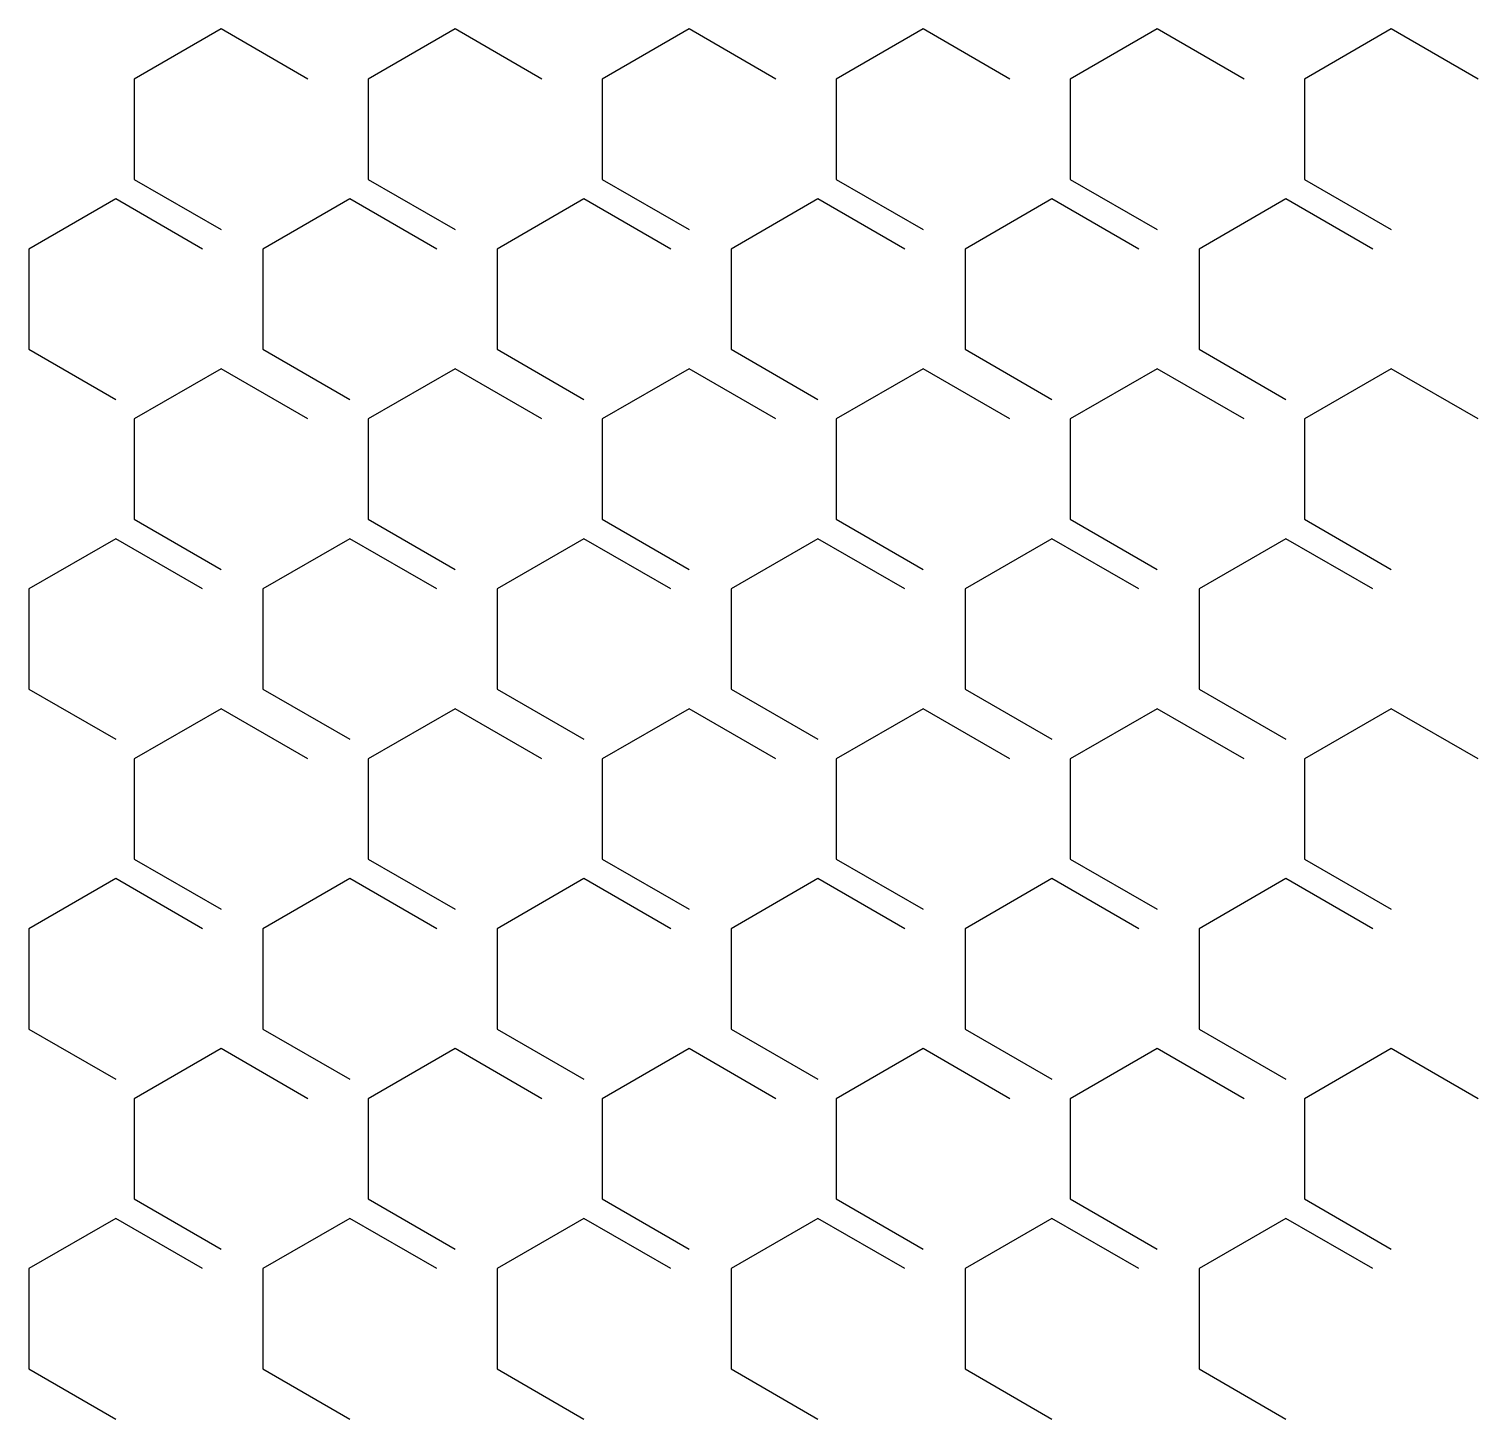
# Model space of a CAD drawing. Header units: millimetres. Extents: x 3.2 to 92.2, y 2.4 to 87.8.
import ezdxf

# ---------------------------------------------------------------- set-up
doc = ezdxf.new("R2010")
doc.units = ezdxf.units.MM
doc.layers.add('CUT', color=1, linetype='Continuous')

msp = doc.modelspace()

# ---------------------------------------------------------------- linework, layer by layer
at = {"layer": 'CUT'}
for points in [[(20.363, 84.72), (15.028, 87.8), (9.693, 84.72), (9.693, 78.56), (15.028, 75.48)], [(34.739, 84.72), (29.404, 87.8), (24.069, 84.72), (24.069, 78.56), (29.404, 75.48)], [(49.115, 84.72), (43.78, 87.8), (38.445, 84.72), (38.445, 78.56), (43.78, 75.48)], [(63.491, 84.72), (58.156, 87.8), (52.821, 84.72), (52.821, 78.56), (58.156, 75.48)], [(77.867, 84.72), (72.532, 87.8), (67.197, 84.72), (67.197, 78.56), (72.532, 75.48)], [(92.243, 84.72), (86.908, 87.8), (81.573, 84.72), (81.573, 78.56), (86.908, 75.48)], [(13.895, 74.28), (8.56, 77.36), (3.225, 74.28), (3.225, 68.12), (8.56, 65.04)], [(28.271, 74.28), (22.936, 77.36), (17.601, 74.28), (17.601, 68.12), (22.936, 65.04)], [(42.647, 74.28), (37.312, 77.36), (31.977, 74.28), (31.977, 68.12), (37.312, 65.04)], [(57.023, 74.28), (51.688, 77.36), (46.353, 74.28), (46.353, 68.12), (51.688, 65.04)], [(71.399, 74.28), (66.064, 77.36), (60.729, 74.28), (60.729, 68.12), (66.064, 65.04)], [(85.775, 74.28), (80.44, 77.36), (75.105, 74.28), (75.105, 68.12), (80.44, 65.04)], [(20.363, 63.84), (15.028, 66.92), (9.693, 63.84), (9.693, 57.68), (15.028, 54.6)], [(34.739, 63.84), (29.404, 66.92), (24.069, 63.84), (24.069, 57.68), (29.404, 54.6)], [(49.115, 63.84), (43.78, 66.92), (38.445, 63.84), (38.445, 57.68), (43.78, 54.6)], [(63.491, 63.84), (58.156, 66.92), (52.821, 63.84), (52.821, 57.68), (58.156, 54.6)], [(77.867, 63.84), (72.532, 66.92), (67.197, 63.84), (67.197, 57.68), (72.532, 54.6)], [(92.243, 63.84), (86.908, 66.92), (81.573, 63.84), (81.573, 57.68), (86.908, 54.6)], [(13.895, 53.4), (8.56, 56.48), (3.225, 53.4), (3.225, 47.24), (8.56, 44.16)], [(28.271, 53.4), (22.936, 56.48), (17.601, 53.4), (17.601, 47.24), (22.936, 44.16)], [(42.647, 53.4), (37.312, 56.48), (31.977, 53.4), (31.977, 47.24), (37.312, 44.16)], [(57.023, 53.4), (51.688, 56.48), (46.353, 53.4), (46.353, 47.24), (51.688, 44.16)], [(71.399, 53.4), (66.064, 56.48), (60.729, 53.4), (60.729, 47.24), (66.064, 44.16)], [(85.775, 53.4), (80.44, 56.48), (75.105, 53.4), (75.105, 47.24), (80.44, 44.16)], [(20.363, 42.96), (15.028, 46.04), (9.693, 42.96), (9.693, 36.8), (15.028, 33.72)], [(34.739, 42.96), (29.404, 46.04), (24.069, 42.96), (24.069, 36.8), (29.404, 33.72)], [(49.115, 42.96), (43.78, 46.04), (38.445, 42.96), (38.445, 36.8), (43.78, 33.72)], [(63.491, 42.96), (58.156, 46.04), (52.821, 42.96), (52.821, 36.8), (58.156, 33.72)], [(77.867, 42.96), (72.532, 46.04), (67.197, 42.96), (67.197, 36.8), (72.532, 33.72)], [(92.243, 42.96), (86.908, 46.04), (81.573, 42.96), (81.573, 36.8), (86.908, 33.72)], [(13.895, 32.52), (8.56, 35.6), (3.225, 32.52), (3.225, 26.36), (8.56, 23.28)], [(28.271, 32.52), (22.936, 35.6), (17.601, 32.52), (17.601, 26.36), (22.936, 23.28)], [(42.647, 32.52), (37.312, 35.6), (31.977, 32.52), (31.977, 26.36), (37.312, 23.28)], [(57.023, 32.52), (51.688, 35.6), (46.353, 32.52), (46.353, 26.36), (51.688, 23.28)], [(71.399, 32.52), (66.064, 35.6), (60.729, 32.52), (60.729, 26.36), (66.064, 23.28)], [(85.775, 32.52), (80.44, 35.6), (75.105, 32.52), (75.105, 26.36), (80.44, 23.28)], [(20.363, 22.08), (15.028, 25.16), (9.693, 22.08), (9.693, 15.92), (15.028, 12.84)], [(34.739, 22.08), (29.404, 25.16), (24.069, 22.08), (24.069, 15.92), (29.404, 12.84)], [(49.115, 22.08), (43.78, 25.16), (38.445, 22.08), (38.445, 15.92), (43.78, 12.84)], [(63.491, 22.08), (58.156, 25.16), (52.821, 22.08), (52.821, 15.92), (58.156, 12.84)], [(77.867, 22.08), (72.532, 25.16), (67.197, 22.08), (67.197, 15.92), (72.532, 12.84)], [(92.243, 22.08), (86.908, 25.16), (81.573, 22.08), (81.573, 15.92), (86.908, 12.84)], [(13.895, 11.64), (8.56, 14.72), (3.225, 11.64), (3.225, 5.48), (8.56, 2.4)], [(28.271, 11.64), (22.936, 14.72), (17.601, 11.64), (17.601, 5.48), (22.936, 2.4)], [(42.647, 11.64), (37.312, 14.72), (31.977, 11.64), (31.977, 5.48), (37.312, 2.4)], [(57.023, 11.64), (51.688, 14.72), (46.353, 11.64), (46.353, 5.48), (51.688, 2.4)], [(71.399, 11.64), (66.064, 14.72), (60.729, 11.64), (60.729, 5.48), (66.064, 2.4)], [(85.775, 11.64), (80.44, 14.72), (75.105, 11.64), (75.105, 5.48), (80.44, 2.4)]]:
    msp.add_lwpolyline(points, dxfattribs=at)

doc.saveas('drawing.dxf')
